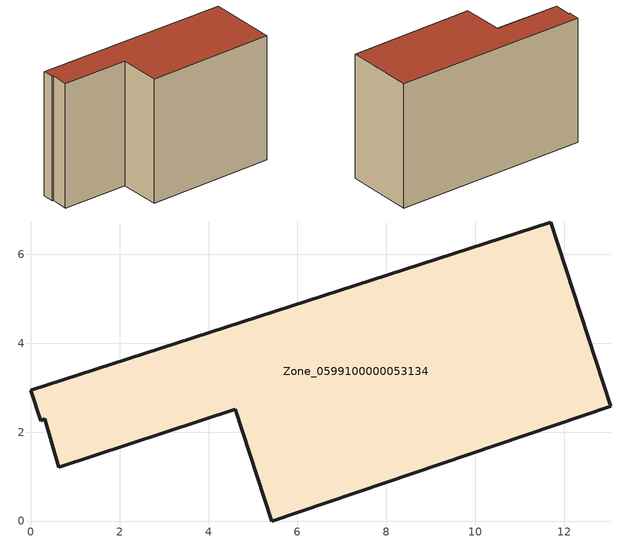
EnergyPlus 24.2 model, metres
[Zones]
Zone_0599100000053134
 floor ground (C_G): 4.6,2.51 0.63,1.21 0.31,2.3 0.22,2.26 0,2.94 11.7,6.73 13.05,2.58 5.42,0 z0
 wall outside (C_F): 5.42,0 13.05,2.58 11.7,6.73 0,2.94 0.22,2.26 0.31,2.3 0.63,1.21 4.6,2.51 5.42,0 z0:7.85
 roof outside (C_R): 0.63,1.21 4.6,2.51 5.42,0 13.05,2.58 11.7,6.73 0,2.94 0.22,2.26 0.31,2.3 z7.85
[BUILDING]
Pand.0599100000053134: North Axis=0; Terrain=City; Loads Convergence Tolerance Value=0.04; Temperature Convergence Tolerance Value=0.4; Solar Distribution=FullExterior; Maximum Number of Warmup Days=25; Minimum Number of Warmup Days=1
[Site:Location]
Rotterdam.The.Hague.AP_ZH_NLD Design_Conditions: Latitude=51.96; Longitude=4.45; Time Zone=1; Elevation=-4.5
[SITE:GROUNDTEMPERATURE:BUILDINGSURFACE]
18, 18, 18, 18, 18, 18, 18, 18, 18, 18, 18, 18
[MATERIAL] Thermal Absorptance=0.9; Solar Absorptance=0.7; Visible Absorptance=0.7
Name | Roughness | Thickness | Conductivity | Density | Specific Heat
G.TI.1946 | MediumSmooth | 0.15 | 1 | 540 | 1210
F.TI.1946 | Rough | 0.3 | 0.857143 | 1920 | 840
R.TI.1946 | MediumRough | 0.2 | 0.1 | 1500 | 1000
[CONSTRUCTION]
C_G: G.TI.1946
C_F: F.TI.1946
C_R: R.TI.1946
[ZONE]
Zone_0599100000053134: Type=1; Multiplier=1; Ceiling Height=Autocalculate; Volume=Autocalculate; Floor Area=autocalculate; Part of Total Floor Area=Yes
[ZONEINFILTRATION:DESIGNFLOWRATE]
Infil_Zone_0599100000053134: Zone or ZoneList or Space or SpaceList=Zone_0599100000053134; Schedule=AlwaysOn; Design Flow Rate Calculation Method=Flow/Area; Flow Rate per Floor Area=0.003; Constant Term Coefficient=1; Temperature Term Coefficient=0; Velocity Term Coefficient=0; Velocity Squared Term Coefficient=0
[HVACTEMPLATE:ZONE:IDEALLOADSAIRSYSTEM]
Zone_0599100000053134: Maximum Heating Supply Air Temperature=50; Minimum Cooling Supply Air Temperature=13; Maximum Heating Supply Air Humidity Ratio=0.0156; Minimum Cooling Supply Air Humidity Ratio=0.0077; Heating Limit=NoLimit; Cooling Limit=NoLimit; Dehumidification Control Type=ConstantSensibleHeatRatio; Cooling Sensible Heat Ratio=0.7; Dehumidification Setpoint=60; Humidification Control Type=None; Humidification Setpoint=30; Outdoor Air Method=None; Outdoor Air Flow Rate per Person=0.00944; Outdoor Air Flow Rate per Zone Floor Area=0; Outdoor Air Flow Rate per Zone=0; Demand Controlled Ventilation Type=None; Outdoor Air Economizer Type=NoEconomizer; Heat Recovery Type=None; Sensible Heat Recovery Effectiveness=0.7; Latent Heat Recovery Effectiveness=0.65
[ZONECONTROL:THERMOSTAT]
ThermostatControl_Zone_0599100000053134: Zone or ZoneList=Zone_0599100000053134; Control Type Schedule=DualSetpointControlType; Control 1=Thermostat_Zone_0599100000053134; Temperature Difference Between Cutout And Setpoint=0
[THERMOSTATSETPOINT:DUALSETPOINT]
Thermostat_Zone_0599100000053134: Heating Setpoint Temperature Schedule=HeatingSetpoint_Zone_0599100000053134; Cooling Setpoint Temperature Schedule=CoolingSetpoint_Zone_0599100000053134
[SCHEDULE:COMPACT]
HeatingSetpoint_Zone_0599100000053134: Through: 12/31, For: AllDays, Until: 24:00, 21
CoolingSetpoint_Zone_0599100000053134: Through: 12/31, For: AllDays, Until: 24:00, 24
DualSetpointControlType: Through: 12/31, For: AllDays, Until: 24:00, 4
AlwaysOn: Through: 12/31, For: AllDays, Until: 24:00, 1
